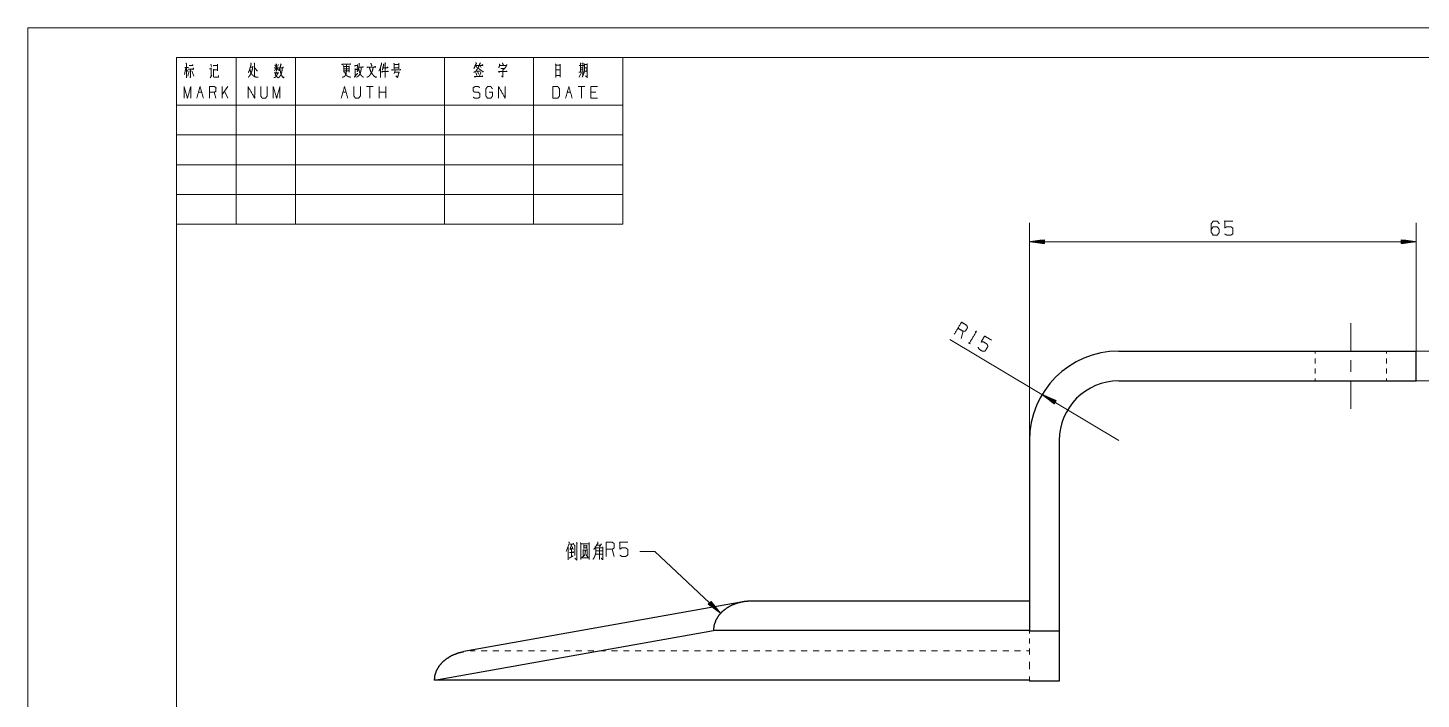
# Paper-space layout 'SHT2' of a CAD drawing. Header units: millimetres. Extents: x 0 to 420, y 0 to 297.
# Drawn here: x 0 to 234.2, y 184.2 to 297 of the extents above; entities that cross this region are included whole.
import ezdxf

# ---------------------------------------------------------------- set-up
doc = ezdxf.new("R2010")
doc.units = ezdxf.units.MM
doc.layers.add('101', color=7, linetype='Continuous', true_color=0xffffff)

psp = doc.layouts.new('SHT2')

# ---------------------------------------------------------------- linework, layer by layer
at = {"layer": '101', "color": 133, "linetype": 'Continuous', "lineweight": 18}
for p, q in [((0, 297), (0, 0)), ((420, 297), (0, 297)), ((415, 292), (25, 292)), ((25, 292), (100, 292)), ((25, 292), (100, 292)), ((25, 292), (100, 292)), ((25, 292), (25, 5)), ((25, 292), (25, 264)), ((35, 292), (35, 264)), ((45, 292), (45, 264)), ((70, 292), (70, 264)), ((85, 292), (85, 264)), ((100, 292), (100, 264)), ((25, 284), (100, 284)), ((25, 279), (100, 279)), ((25, 274), (100, 274)), ((25, 269), (100, 269)), ((25, 264), (100, 264))]:
    psp.add_line(p, q, dxfattribs=at)
at = {"layer": '101', "color": 72, "linetype": 'Continuous', "lineweight": 18}
for p, q in [((30.74, 290.88), (30.87, 290.49)), ((37.42, 290.41), (37.77, 290.41)), ((41.53, 290.78), (41.66, 290.49)), ((42.14, 290.82), (41.95, 290.49)), ((53.11, 290.49), (53.99, 290.49)), ((54.01, 290.63), (54.01, 289.56)), ((55.4, 290.82), (55.37, 289.89)), ((61.56, 290.86), (62.32, 290.86)), ((62.33, 291.05), (62.33, 290.09)), ((76.04, 290.67), (76.21, 290.34)), ((93.22, 291.13), (93.33, 290.98)), ((26.57, 290.3), (26.35, 289.18)), ((26.36, 290.36), (26.98, 290.36)), ((26.69, 290.14), (26.91, 289.66)), ((27.11, 289.78), (26.88, 288.91)), ((27.56, 289.76), (27.87, 288.87)), ((30.65, 288.62), (30.93, 289.08)), ((31.13, 290.07), (31.22, 289.97)), ((41.4, 289.47), (42.16, 289.47)), ((41.69, 290.2), (41.43, 289.78)), ((41.88, 290.18), (42.11, 289.91)), ((53.1, 289.76), (53.98, 289.76)), ((53.11, 290.14), (53.98, 290.14)), ((55, 290.16), (55, 288.89)), ((55.02, 290.01), (55.35, 290.01)), ((59.27, 290.28), (59.27, 288.65)), ((61.56, 290.28), (62.32, 290.28)), ((61.73, 289.91), (61.56, 289.33)), ((61.6, 289.56), (62.33, 289.56)), ((75.31, 289.52), (75.48, 289.02)), ((75.35, 289.72), (76.07, 289.72)), ((75.6, 289.62), (75.76, 289.2)), ((76.13, 289.56), (75.92, 288.89)), ((92.92, 289.33), (92.65, 288.71)), ((92.86, 289.95), (93.25, 289.95)), ((93.18, 289.37), (93.28, 289.04)), ((93.75, 288.94), (94, 288.69)), ((28.66, 286.17), (29.22, 286.17)), ((31.62, 285.18), (31.34, 286.17)), ((32.63, 285.18), (32.63, 287.14)), ((33.59, 287.14), (32.63, 285.78)), ((33.59, 285.18), (33.04, 286.36)), ((52.94, 286.17), (53.49, 286.17)), ((58.02, 287.14), (56.9, 287.14)), ((57.46, 287.14), (57.46, 285.18)), ((59.02, 285.18), (59.02, 287.14)), ((60.14, 286.17), (59.02, 286.17)), ((60.14, 285.18), (60.14, 287.14)), ((90.65, 286.17), (91.2, 286.17)), ((93.6, 287.14), (92.49, 287.14)), ((93.05, 287.14), (93.05, 285.18)), ((95.45, 286.17), (94.61, 286.17)), ((156.85, 244.82), (157.18, 246.02)), ((158.04, 244.1), (158.41, 243.88)), ((90.81, 209.79), (90.81, 207.61)), ((91.37, 209.41), (91.37, 208.14)), ((91.5, 209.84), (91.67, 209.34)), ((92.13, 210.51), (92.38, 210.44)), ((95.48, 208.56), (96.6, 208.56)), ((95.52, 209.11), (96.62, 209.11)), ((95.63, 210.09), (96.31, 210.09)), ((96.4, 210.29), (96.07, 209.81)), ((98.56, 208.19), (98.22, 209.39)), ((91, 207.89), (91.66, 208.31))]:
    psp.add_line(p, q, dxfattribs=at)
at = {"layer": '101', "color": 22, "linetype": 'Continuous', "lineweight": 18}
for p, q in [((168.34, 227.68), (168.34, 264.25)), ((233.34, 242.68), (233.34, 264.25)), ((170.88, 261.41), (168.34, 261.07)), ((168.34, 261.07), (170.88, 260.74)), ((168.34, 261.07), (233.34, 261.07)), ((170.88, 261.1), (168.53, 261.1)), ((170.88, 261.05), (168.53, 261.05)), ((170.88, 261.15), (168.92, 261.15)), ((170.88, 261), (168.92, 261)), ((170.88, 261.2), (169.31, 261.2)), ((170.88, 260.95), (169.31, 260.95)), ((170.88, 261.25), (169.69, 261.25)), ((170.88, 260.9), (169.69, 260.9)), ((170.88, 261.3), (170.08, 261.3)), ((170.88, 260.84), (170.08, 260.84)), ((170.88, 261.35), (170.46, 261.35)), ((170.88, 260.79), (170.46, 260.79)), ((170.88, 261.4), (170.85, 261.4)), ((170.88, 261.4), (170.85, 261.4)), ((170.88, 260.74), (170.85, 260.74)), ((170.88, 260.74), (170.85, 260.74)), ((170.88, 260.74), (170.88, 261.41)), ((230.8, 261.41), (230.8, 260.74)), ((233.34, 261.07), (230.8, 261.41)), ((230.8, 261.4), (230.83, 261.4)), ((230.8, 261.4), (230.83, 261.4)), ((230.8, 261.35), (231.22, 261.35)), ((230.8, 261.3), (231.6, 261.3)), ((230.8, 261.25), (231.99, 261.25)), ((230.8, 261.2), (232.38, 261.2)), ((230.8, 261.15), (232.76, 261.15)), ((230.8, 261.1), (233.15, 261.1)), ((230.8, 260.74), (233.34, 261.07)), ((230.8, 261.05), (233.15, 261.05)), ((230.8, 261), (232.76, 261)), ((230.8, 260.95), (232.38, 260.95)), ((230.8, 260.9), (231.99, 260.9)), ((230.8, 260.84), (231.6, 260.84)), ((230.8, 260.79), (231.22, 260.79)), ((230.8, 260.74), (230.83, 260.74)), ((230.8, 260.74), (230.83, 260.74)), ((183.34, 227.68), (154.98, 244.66)), ((233.34, 242.68), (248.01, 242.68)), ((233.34, 237.68), (248.01, 237.68)), ((172.82, 234.37), (170.47, 235.39)), ((170.47, 235.39), (172.48, 233.8)), ((172.64, 234.06), (170.62, 235.27)), ((172.66, 234.1), (170.65, 235.31)), ((172.61, 234.02), (170.93, 235.02)), ((172.69, 234.15), (171.01, 235.15)), ((172.58, 233.97), (171.23, 234.78)), ((172.72, 234.19), (171.36, 235)), ((172.56, 233.93), (171.54, 234.54)), ((172.74, 234.23), (171.72, 234.85)), ((172.53, 233.89), (171.84, 234.3)), ((172.77, 234.28), (172.08, 234.69)), ((172.79, 234.32), (172.44, 234.54)), ((172.48, 233.8), (172.82, 234.37)), ((172.82, 234.37), (172.79, 234.38)), ((172.82, 234.37), (172.79, 234.38)), ((172.51, 233.84), (172.15, 234.06)), ((172.48, 233.8), (172.45, 233.82)), ((172.48, 233.8), (172.45, 233.82)), ((102.86, 209), (105.4, 209)), ((105.4, 209), (116.44, 198.65)), ((114.82, 200.63), (114.36, 200.15)), ((114.36, 200.15), (114.39, 200.13)), ((114.36, 200.15), (114.39, 200.13)), ((114.36, 200.15), (116.44, 198.65)), ((114.4, 200.19), (114.7, 199.9)), ((114.43, 200.22), (115.02, 199.67)), ((114.47, 200.26), (115.33, 199.45)), ((114.5, 200.3), (115.65, 199.22)), ((114.54, 200.33), (115.97, 198.99)), ((114.57, 200.37), (116.28, 198.77)), ((114.61, 200.41), (116.32, 198.8)), ((114.64, 200.45), (116.07, 199.1)), ((114.67, 200.48), (115.82, 199.41)), ((114.71, 200.52), (115.58, 199.71)), ((114.74, 200.56), (115.33, 200.01)), ((114.78, 200.59), (115.08, 200.31)), ((114.81, 200.63), (114.84, 200.61)), ((114.81, 200.63), (114.84, 200.61)), ((116.44, 198.65), (114.82, 200.63))]:
    psp.add_line(p, q, dxfattribs=at)
at = {"layer": '101', "color": 72, "linetype": 'Continuous', "lineweight": 25}
for p, q in [((183.34, 242.68), (233.34, 242.68)), ((233.34, 237.68), (233.34, 242.68)), ((183.34, 237.68), (233.34, 237.68)), ((168.34, 227.68), (168.34, 200.68)), ((173.34, 227.68), (173.34, 195.63)), ((120.15, 200.56), (73.27, 192.21)), ((168.34, 200.68), (121.56, 200.68)), ((168.34, 200.68), (168.34, 195.73)), ((68.34, 187.38), (115.22, 195.73)), ((168.34, 195.73), (115.22, 195.73)), ((168.34, 195.63), (168.34, 195.73)), ((173.34, 195.63), (168.34, 195.63)), ((173.34, 195.63), (173.34, 187.2)), ((168.34, 187.38), (68.34, 187.38)), ((168.34, 187.38), (168.34, 187.2)), ((173.34, 187.2), (168.34, 187.2))]:
    psp.add_line(p, q, dxfattribs=at)
at = {"layer": '101', "color": 53, "linetype": 'Continuous', "lineweight": 18}
for p, q in [((216.34, 242.68), (216.34, 242.26)), ((216.34, 241.43), (216.34, 240.6)), ((228.34, 242.26), (228.34, 242.68)), ((228.34, 240.6), (228.34, 241.43)), ((216.34, 239.76), (216.34, 238.93)), ((228.34, 238.93), (228.34, 239.76)), ((216.34, 238.1), (216.34, 237.68)), ((228.34, 237.68), (228.34, 238.1)), ((168.34, 195.22), (168.34, 195.63)), ((168.34, 193.57), (168.34, 194.39)), ((73.27, 192.21), (73.63, 192.24)), ((74.33, 192.3), (74.69, 192.33)), ((75.18, 192.33), (74.69, 192.33)), ((77.18, 192.33), (76.18, 192.33)), ((79.17, 192.33), (78.17, 192.33)), ((81.16, 192.33), (80.17, 192.33)), ((83.15, 192.33), (82.16, 192.33)), ((85.15, 192.33), (84.15, 192.33)), ((87.14, 192.33), (86.14, 192.33)), ((89.13, 192.33), (88.14, 192.33)), ((91.12, 192.33), (90.13, 192.33)), ((93.12, 192.33), (92.12, 192.33)), ((95.11, 192.33), (94.11, 192.33)), ((97.1, 192.33), (96.11, 192.33)), ((99.1, 192.33), (98.1, 192.33)), ((101.09, 192.33), (100.09, 192.33)), ((103.08, 192.33), (102.08, 192.33)), ((105.07, 192.33), (104.08, 192.33)), ((107.07, 192.33), (106.07, 192.33)), ((109.06, 192.33), (108.06, 192.33)), ((111.05, 192.33), (110.06, 192.33)), ((113.04, 192.33), (112.05, 192.33)), ((115.04, 192.33), (114.04, 192.33)), ((117.03, 192.33), (116.03, 192.33)), ((119.02, 192.33), (118.03, 192.33)), ((121.01, 192.33), (120.02, 192.33)), ((123.01, 192.33), (122.01, 192.33)), ((125, 192.33), (124, 192.33)), ((126.99, 192.33), (126, 192.33)), ((128.99, 192.33), (127.99, 192.33)), ((130.98, 192.33), (129.98, 192.33)), ((132.97, 192.33), (131.97, 192.33)), ((134.96, 192.33), (133.97, 192.33)), ((136.96, 192.33), (135.96, 192.33)), ((138.95, 192.33), (137.95, 192.33)), ((140.94, 192.33), (139.95, 192.33)), ((142.93, 192.33), (141.94, 192.33)), ((144.93, 192.33), (143.93, 192.33)), ((146.92, 192.33), (145.92, 192.33)), ((148.91, 192.33), (147.92, 192.33)), ((150.9, 192.33), (149.91, 192.33)), ((152.9, 192.33), (151.9, 192.33)), ((154.89, 192.33), (153.89, 192.33)), ((156.88, 192.33), (155.89, 192.33)), ((158.88, 192.33), (157.88, 192.33)), ((160.87, 192.33), (159.87, 192.33)), ((162.86, 192.33), (161.86, 192.33)), ((164.85, 192.33), (163.86, 192.33)), ((166.85, 192.33), (165.85, 192.33)), ((168.34, 192.33), (167.84, 192.33)), ((168.34, 192.33), (168.34, 192.74)), ((168.34, 192.33), (168.34, 191.71)), ((168.34, 190.47), (168.34, 189.24)), ((168.34, 188), (168.34, 187.38))]:
    psp.add_line(p, q, dxfattribs=at)
at = {"layer": '101', "color": 151, "linetype": 'Continuous', "lineweight": 18}
psp.add_line((222.34, 239.18), (222.34, 241.18), dxfattribs=at)
at = {"layer": '101', "color": 72, "linetype": 'Continuous', "lineweight": 25}
for radius in [15, 10]:
    psp.add_arc((183.34, 227.68), radius, 90, 180, dxfattribs=at)
at = {"layer": '101', "color": 72, "linetype": 'Continuous', "lineweight": 18}
for points, knots in [([(26.57, 291.07), (26.67, 290.94), (26.67, 288.6)], [0, 0, 0.064393, 1, 1]), ([(27.1, 290.69), (27.73, 290.69), (27.68, 290.82), (27.64, 290.74)], [0, 0, 0.736257, 0.890366, 1, 1]), ([(31.28, 290.69), (31.21, 290.63), (31.15, 290.69), (31.88, 290.69), (31.88, 290.88), (31.88, 289.78), (31.88, 289.97), (31.22, 289.97), (31.22, 288.83), (31.24, 288.75), (31.35, 288.71), (32.04, 288.71), (32.04, 289.02)], [0, 0, 0.017819, 0.033666, 0.169515, 0.204099, 0.407776, 0.442364, 0.564628, 0.775991, 0.791603, 0.814658, 0.942357, 1, 1]), ([(37.8, 290.55), (37.71, 289.95), (37.65, 289.76), (37.62, 289.62), (37.53, 289.47), (37.46, 289.31), (37.42, 289.18), (37.31, 289.02), (37.23, 288.89), (37.04, 288.71)], [0, 0, 0.296659, 0.392137, 0.46442, 0.547267, 0.635799, 0.700206, 0.795426, 0.869797, 1, 1]), ([(37.46, 291.13), (37.53, 290.94), (37.46, 290.67), (37.43, 290.53), (37.37, 290.34), (37.31, 290.14), (37.26, 289.95), (37.21, 289.78), (37.14, 289.66), (37.05, 289.52)], [0, 0, 0.116545, 0.278927, 0.365002, 0.478708, 0.603961, 0.717668, 0.817418, 0.901357, 1, 1]), ([(38.05, 291.11), (38.1, 290.96), (38.1, 288.87)], [0, 0, 0.06955, 1, 1]), ([(38.08, 290.38), (38.56, 289.72), (38.56, 289.91)], [0, 0, 0.814818, 1, 1]), ([(41.73, 290.94), (41.86, 290.88), (41.81, 290.92), (41.81, 289.76), (41.81, 290.3), (41.4, 290.3), (42.22, 290.3)], [0, 0, 0.046318, 0.069123, 0.437816, 0.608997, 0.739331, 1, 1]), ([(42.46, 290.96), (42.6, 290.82), (42.55, 290.86), (42.22, 289.8)], [0, 0, 0.143537, 0.187773, 1, 1]), ([(42.44, 290.28), (42.93, 290.28), (42.9, 290.45), (42.85, 290.34)], [0, 0, 0.634119, 0.848445, 1, 1]), ([(52.91, 290.86), (52.88, 290.76), (52.79, 290.88), (54.27, 290.88), (54.2, 290.98), (54.14, 290.88)], [0, 0, 0.054227, 0.130909, 0.87613, 0.940043, 1, 1]), ([(53.57, 290.88), (53.57, 289.72), (53.52, 289.58), (53.51, 289.41), (53.45, 289.2), (53.38, 289.04), (53.29, 288.91), (53.16, 288.81), (53.03, 288.75), (52.82, 288.73)], [0, 0, 0.455623, 0.515134, 0.580482, 0.665033, 0.736192, 0.79598, 0.861823, 0.919058, 1, 1]), ([(53.01, 290.63), (53.1, 290.49), (53.1, 289.58)], [0, 0, 0.156848, 1, 1]), ([(55.06, 290.65), (54.99, 290.57), (54.93, 290.65), (55.37, 290.65)], [0, 0, 0.169755, 0.325542, 1, 1]), ([(55.67, 291.05), (55.72, 290.96), (55.63, 290.41), (55.51, 289.99), (55.47, 289.85), (55.35, 289.62)], [0, 0, 0.062603, 0.440485, 0.727862, 0.828992, 1, 1]), ([(55.67, 290.38), (56.38, 290.38), (56.29, 290.49), (56.17, 290.36)], [0, 0, 0.696293, 0.830826, 1, 1]), ([(57.14, 290.45), (57.05, 290.34), (57.01, 290.38), (58.48, 290.38), (58.38, 290.55), (58.28, 290.41)], [0, 0, 0.066333, 0.095822, 0.818123, 0.913284, 1, 1]), ([(58.04, 290.41), (57.97, 290.01), (57.83, 289.6), (57.56, 289.16), (57.33, 288.87), (56.99, 288.69)], [0, 0, 0.190069, 0.398701, 0.640199, 0.817216, 1, 1]), ([(57.64, 291.07), (57.81, 290.65), (57.83, 290.76), (57.75, 290.55)], [0, 0, 0.581176, 0.716263, 1, 1]), ([(59.43, 291.13), (59.46, 290.98), (59.26, 290.34), (59.19, 290.09), (59.1, 289.95), (59, 289.76)], [0, 0, 0.101083, 0.561706, 0.738774, 0.854629, 1, 1]), ([(59.74, 290.92), (59.84, 290.69), (59.79, 290.78), (59.58, 289.91)], [0, 0, 0.200658, 0.282145, 1, 1]), ([(59.68, 290.3), (60.5, 290.3), (60.44, 290.45), (60.37, 290.3)], [0, 0, 0.720068, 0.857376, 1, 1]), ([(60.01, 291.13), (60.12, 290.98), (60.06, 291.05), (60.06, 288.65)], [0, 0, 0.069697, 0.101625, 1, 1]), ([(61.5, 291.07), (61.57, 290.98), (61.57, 290.14)], [0, 0, 0.115189, 1, 1]), ([(75.94, 291.15), (76.05, 291.03), (76.01, 291.05), (75.72, 290.38), (75.58, 290.14), (75.44, 289.95), (75.28, 289.72), (74.96, 289.52)], [0, 0, 0.080396, 0.103261, 0.444362, 0.576789, 0.688375, 0.819716, 1, 1]), ([(75.29, 291.17), (75.39, 291.03), (75.37, 291.07), (74.97, 290.16), (75.2, 290.69), (75.72, 290.69), (75.31, 290.69), (75.45, 290.34)], [0, 0, 0.057042, 0.07334, 0.392466, 0.581127, 0.745774, 0.87749, 1, 1]), ([(75.89, 290.69), (76.48, 290.69), (76.4, 290.84), (76.33, 290.74)], [0, 0, 0.669422, 0.855054, 1, 1]), ([(79.24, 290.92), (79.36, 290.69), (79.33, 290.78), (79.15, 290.28)], [0, 0, 0.294025, 0.394866, 1, 1]), ([(79.32, 290.67), (80.43, 290.67), (80.5, 290.84), (80.28, 290.36)], [0, 0, 0.611939, 0.711554, 1, 1]), ([(79.77, 291.11), (79.89, 290.82), (79.93, 290.86), (79.89, 290.76)], [0, 0, 0.644011, 0.768354, 1, 1]), ([(88.67, 290.94), (88.75, 290.78), (88.75, 288.69), (88.75, 289.02), (89.45, 289.02), (89.45, 288.71), (89.45, 290.88), (89.45, 290.76), (88.76, 290.76), (88.76, 289.95), (89.46, 289.95)], [0, 0, 0.022322, 0.280074, 0.320905, 0.407511, 0.44579, 0.713751, 0.729062, 0.813864, 0.913394, 1, 1]), ([(92.86, 291.13), (92.97, 290.98), (92.9, 291.07), (92.9, 289.56), (92.62, 289.56), (93.47, 289.56), (93.25, 289.56), (93.25, 291.07), (93.25, 290.67), (92.64, 290.67), (93.43, 290.67), (93.25, 290.67), (93.25, 290.26), (92.87, 290.26)], [0, 0, 0.025061, 0.039924, 0.243199, 0.280605, 0.39479, 0.42432, 0.627595, 0.680502, 0.763188, 0.869498, 0.893122, 0.948813, 1, 1]), ([(93.49, 291.03), (93.53, 290.88), (93.53, 289.7), (93.47, 289.43), (93.34, 289.12), (93.25, 288.87), (93.14, 288.69)], [0, 0, 0.062372, 0.548434, 0.661879, 0.800828, 0.909362, 1, 1]), ([(93.53, 290.86), (94, 290.86), (94, 290.98), (94, 288.62), (94, 290.28), (93.56, 290.28), (93.97, 290.28), (93.97, 289.7), (93.56, 289.7)], [0, 0, 0.072646, 0.091913, 0.457973, 0.714856, 0.782961, 0.846526, 0.936435, 1, 1]), ([(26.92, 290.07), (27.87, 290.07), (27.81, 290.24), (27.74, 290.09)], [0, 0, 0.737857, 0.874089, 1, 1]), ([(27.36, 290.07), (27.36, 288.65), (27.2, 288.73)], [0, 0, 0.887515, 1, 1]), ([(30.55, 290.14), (30.8, 290.14), (30.8, 290.26), (30.8, 288.81)], [0, 0, 0.136549, 0.204721, 1, 1]), ([(37.31, 290.01), (37.37, 289.87), (37.42, 289.7), (37.45, 289.56), (37.59, 289.27), (37.67, 289.18), (37.87, 288.98), (37.99, 288.87), (38.13, 288.79), (38.34, 288.73), (38.53, 288.73), (38.68, 288.71)], [0, 0, 0.075191, 0.157626, 0.228751, 0.384956, 0.438117, 0.578248, 0.65344, 0.734339, 0.837348, 0.928887, 1, 1]), ([(42.01, 289.41), (41.89, 289.16), (41.82, 288.98), (41.69, 288.79), (41.56, 288.69), (41.34, 288.65)], [0, 0, 0.251055, 0.434029, 0.64262, 0.795766, 1, 1]), ([(41.76, 289.68), (41.59, 289.1), (42.03, 288.62)], [0, 0, 0.483237, 1, 1]), ([(42.73, 290.2), (42.73, 289.95), (42.7, 289.68), (42.63, 289.39), (42.51, 289.1), (42.38, 288.89), (42.23, 288.71), (42.03, 288.58)], [0, 0, 0.134106, 0.280228, 0.441583, 0.610314, 0.742762, 0.870657, 1, 1]), ([(42.38, 290.01), (42.42, 289.8), (42.46, 289.56), (42.55, 289.27), (42.67, 288.98), (42.8, 288.75), (42.99, 288.6), (43.04, 288.75)], [0, 0, 0.122124, 0.267694, 0.442444, 0.622807, 0.774615, 0.912625, 1, 1]), ([(53.22, 289.6), (53.29, 289.43), (53.38, 289.29), (53.48, 289.16), (53.55, 289.04), (53.63, 288.94), (53.76, 288.87), (53.9, 288.79), (54.07, 288.75), (54.26, 288.71)], [0, 0, 0.124249, 0.240531, 0.35103, 0.449957, 0.536949, 0.636896, 0.752292, 0.866372, 1, 1]), ([(55.03, 288.89), (54.94, 288.71), (54.88, 288.73), (55.41, 289.37)], [0, 0, 0.187521, 0.244051, 1, 1]), ([(56.04, 290.36), (56.03, 290.16), (56, 289.95), (55.97, 289.72), (55.91, 289.52), (55.84, 289.33), (55.75, 289.18), (55.65, 289.02), (55.54, 288.91), (55.41, 288.81), (55.21, 288.71)], [0, 0, 0.105429, 0.211651, 0.328282, 0.437572, 0.539265, 0.625346, 0.724284, 0.79827, 0.883378, 1, 1]), ([(55.62, 290.18), (55.65, 289.99), (55.69, 289.8), (55.72, 289.6), (55.81, 289.43), (55.88, 289.29), (55.95, 289.12), (56.06, 288.98), (56.2, 288.83), (56.39, 288.73)], [0, 0, 0.109654, 0.220947, 0.342501, 0.451483, 0.545868, 0.651144, 0.754315, 0.874064, 1, 1]), ([(57.42, 290.3), (57.49, 290.07), (57.66, 289.58), (57.94, 289.18), (58.25, 288.83), (58.53, 288.71), (58.59, 288.79), (58.48, 288.62)], [0, 0, 0.103286, 0.330833, 0.538837, 0.740597, 0.872112, 0.915905, 1, 1]), ([(59.58, 289.66), (59.55, 289.52), (59.48, 289.66), (60.58, 289.66), (60.5, 289.78), (60.47, 289.68)], [0, 0, 0.08907, 0.186879, 0.848313, 0.935185, 1, 1]), ([(61.28, 289.91), (61.23, 289.85), (61.15, 289.95), (62.68, 289.95), (62.6, 290.01), (62.49, 289.91)], [0, 0, 0.038001, 0.105809, 0.873511, 0.927246, 1, 1]), ([(62.4, 289.62), (62.13, 288.65), (61.85, 288.94)], [0, 0, 0.71586, 1, 1]), ([(75.23, 288.81), (75.12, 288.71), (75.07, 288.81), (76.46, 288.81), (76.39, 288.94), (76.29, 288.79)], [0, 0, 0.078897, 0.135659, 0.837617, 0.910404, 1, 1]), ([(75.66, 290.26), (75.85, 290.09), (76.04, 289.97), (76.18, 289.87), (76.39, 289.7), (76.58, 289.68), (76.42, 289.6)], [0, 0, 0.194845, 0.370351, 0.508814, 0.712321, 0.860156, 1, 1]), ([(79.33, 289.68), (79.21, 289.52), (79.13, 289.66), (80.57, 289.66), (80.44, 289.76), (80.37, 289.68)], [0, 0, 0.096613, 0.17732, 0.867547, 0.947356, 1, 1]), ([(79.48, 290.2), (80.15, 290.2), (80.21, 290.26), (79.87, 289.89), (79.77, 289.97), (79.84, 289.89), (79.84, 288.73), (79.62, 288.87)], [0, 0, 0.230144, 0.259318, 0.430979, 0.476011, 0.513789, 0.910079, 1, 1]), ([(26.26, 285.18), (26.26, 287.14), (26.82, 285.18), (27.37, 287.14), (27.37, 285.18)], [0, 0, 0.245192, 0.5, 0.754808, 1, 1]), ([(30.51, 285.18), (30.51, 287.14), (31.34, 287.14), (31.62, 286.96), (31.62, 286.36), (31.34, 286.17), (30.51, 286.17)], [0, 0, 0.400952, 0.571035, 0.639278, 0.761676, 0.829917, 1, 1]), ([(37.01, 285.18), (37.01, 287.14), (38.12, 285.18), (38.12, 287.14)], [0, 0, 0.317574, 0.682426, 1, 1]), ([(39.13, 287.14), (39.13, 285.57), (39.39, 285.18), (39.95, 285.18), (40.24, 285.57), (40.24, 287.14)], [0, 0, 0.337152, 0.438599, 0.557781, 0.662848, 1, 1]), ([(41.25, 285.18), (41.25, 287.14), (41.81, 285.18), (42.36, 287.14), (42.36, 285.18)], [0, 0, 0.245192, 0.5, 0.754808, 1, 1]), ([(54.78, 287.14), (54.78, 285.57), (55.05, 285.18), (55.6, 285.18), (55.89, 285.57), (55.89, 287.14)], [0, 0, 0.337152, 0.438599, 0.557781, 0.662848, 1, 1]), ([(74.85, 285.36), (75.13, 285.18), (75.7, 285.18), (75.98, 285.39), (75.98, 285.97), (75.7, 286.17), (75.15, 286.17), (74.85, 286.36), (74.85, 286.96), (75.15, 287.14), (75.7, 287.14), (75.98, 286.96)], [0, 0, 0.068035, 0.184054, 0.254521, 0.372333, 0.442799, 0.555843, 0.626367, 0.748393, 0.81892, 0.931964, 1, 1]), ([(77.55, 286.17), (78.1, 286.17), (78.1, 285.57), (77.82, 285.18), (77.25, 285.18), (76.97, 285.57), (76.97, 286.75), (77.27, 287.14), (77.81, 287.14), (78.09, 286.75)], [0, 0, 0.103295, 0.214797, 0.304261, 0.410274, 0.499739, 0.718892, 0.809956, 0.910533, 1, 1]), ([(79.11, 285.18), (79.11, 287.14), (80.22, 285.18), (80.22, 287.14)], [0, 0, 0.317574, 0.682426, 1, 1]), ([(88.25, 285.18), (89.07, 285.18), (89.36, 285.57), (89.36, 286.75), (89.07, 287.14), (88.25, 287.14), (88.25, 285.18)], [0, 0, 0.142133, 0.227159, 0.431787, 0.516817, 0.65895, 1, 1]), ([(90.37, 285.18), (90.93, 287.14), (91.48, 285.18)], [0, 0, 0.5, 1, 1]), ([(95.73, 285.18), (94.61, 285.18), (94.61, 287.14), (95.73, 287.14)], [0, 0, 0.265389, 0.734611, 1, 1]), ([(198.9, 263.12), (199.22, 263.59), (199.91, 263.59), (200.24, 263.12), (200.24, 262.64), (199.91, 262.17), (199.22, 262.17), (198.9, 262.64), (198.9, 264.07), (199.22, 264.54), (199.91, 264.54), (200.24, 264.07)], [0, 0, 0.076962, 0.16976, 0.248072, 0.312019, 0.390331, 0.483129, 0.560091, 0.751928, 0.82889, 0.921688, 1, 1]), ([(201.16, 262.39), (201.49, 262.17), (202.18, 262.17), (202.52, 262.39), (202.52, 263.34), (202.18, 263.59), (201.49, 263.59), (201.16, 263.37), (201.16, 264.54), (202.52, 264.54)], [0, 0, 0.062227, 0.168342, 0.230572, 0.376816, 0.441266, 0.547382, 0.609608, 0.79049, 1, 1]), ([(155.7, 245.51), (156.92, 247.54), (157.78, 247.03), (157.95, 246.66), (157.58, 246.04), (157.18, 246.02), (156.31, 246.53)], [0, 0, 0.40095, 0.571032, 0.639276, 0.761672, 0.829915, 1, 1]), ([(159.22, 245.93), (159.45, 246.03), (158.23, 243.99)], [0, 0, 0.093492, 1, 1]), ([(159.7, 243.37), (159.88, 243), (160.47, 242.65), (160.87, 242.67), (161.36, 243.48), (161.2, 243.87), (160.61, 244.23), (160.2, 244.21), (160.81, 245.21), (161.98, 244.51)], [0, 0, 0.062226, 0.168343, 0.230572, 0.376816, 0.441265, 0.547381, 0.609609, 0.79049, 1, 1]), ([(90.47, 209.01), (91.02, 210.44), (90.93, 210.59), (90.91, 210.61)], [0, 0, 0.881765, 0.982322, 1, 1]), ([(91.05, 208.84), (91.73, 208.84), (91.62, 208.99), (91.55, 208.84)], [0, 0, 0.657711, 0.837607, 1, 1]), ([(91.39, 210.19), (91.13, 209.36), (91.59, 209.56)], [0, 0, 0.633571, 1, 1]), ([(91.14, 210.24), (91.74, 210.24), (91.67, 210.36), (91.59, 210.24)], [0, 0, 0.669481, 0.829462, 1, 1]), ([(91.81, 210.14), (91.92, 210.04), (91.92, 208.36)], [0, 0, 0.080057, 1, 1]), ([(92.26, 210.44), (92.26, 207.59), (91.92, 207.89)], [0, 0, 0.863557, 1, 1]), ([(92.85, 210.49), (92.96, 210.31), (92.96, 207.66), (92.96, 207.94), (94.34, 207.94), (94.34, 207.66), (94.34, 210.49), (94.34, 210.29), (92.96, 210.29)], [0, 0, 0.022273, 0.310727, 0.340661, 0.490727, 0.520661, 0.828163, 0.849934, 1, 1]), ([(93.6, 209.11), (93.76, 209.09), (93.68, 209.09), (93.67, 208.76), (93.61, 208.49), (93.46, 208.26), (93.1, 208.04)], [0, 0, 0.105121, 0.151276, 0.363751, 0.546577, 0.726459, 1, 1]), ([(93.33, 208.36), (93.33, 209.36), (93.33, 209.24), (93.99, 209.24), (93.99, 209.44), (93.99, 208.41)], [0, 0, 0.332895, 0.374505, 0.592211, 0.658785, 1, 1]), ([(93.42, 210.14), (93.42, 209.49), (93.42, 209.61), (93.93, 209.61), (93.93, 209.49), (93.93, 210.09), (93.93, 209.96), (93.44, 209.96)], [0, 0, 0.24692, 0.294402, 0.489113, 0.536595, 0.764521, 0.812003, 1, 1]), ([(93.79, 208.44), (94.09, 208.14), (94.11, 208.19), (94.04, 208.06)], [0, 0, 0.68347, 0.768838, 1, 1]), ([(95.34, 209.79), (95.47, 209.61), (95.47, 209.11), (95.45, 208.89), (95.43, 208.74), (95.38, 208.51), (95.31, 208.29), (95.22, 208.06), (95.13, 207.91), (94.99, 207.69)], [0, 0, 0.095693, 0.318946, 0.419718, 0.487151, 0.590367, 0.695672, 0.803607, 0.881346, 1, 1]), ([(95.77, 210.64), (95.82, 210.44), (95.11, 209.31)], [0, 0, 0.134745, 1, 1]), ([(95.48, 209.61), (96.65, 209.61), (96.65, 209.81), (96.65, 207.61), (96.37, 207.89)], [0, 0, 0.294507, 0.345001, 0.900413, 1, 1]), ([(96.01, 209.59), (96.1, 209.61), (96.1, 207.69)], [0, 0, 0.045538, 1, 1]), ([(97.21, 208.19), (97.21, 210.56), (98.22, 210.56), (98.56, 210.34), (98.56, 209.61), (98.22, 209.39), (97.21, 209.39)], [0, 0, 0.40095, 0.571034, 0.639277, 0.761673, 0.829916, 1, 1]), ([(99.47, 208.41), (99.81, 208.19), (100.5, 208.19), (100.83, 208.41), (100.83, 209.36), (100.5, 209.61), (99.81, 209.61), (99.47, 209.39), (99.47, 210.56), (100.83, 210.56)], [0, 0, 0.062228, 0.168344, 0.230572, 0.376816, 0.441265, 0.54738, 0.609608, 0.79049, 1, 1])]:
    psp.add_open_spline(points, degree=1, knots=knots, dxfattribs=at)
for points in [[(28.38, 285.18), (28.94, 287.14), (29.5, 285.18)], [(52.66, 285.18), (53.22, 287.14), (53.77, 285.18)]]:
    psp.add_open_spline(points, degree=1, dxfattribs=at)
at = {"layer": '101', "color": 151, "linetype": 'Continuous', "lineweight": 18}
for points, knots in [([(222.34, 242.77), (222.34, 244.18), (222.34, 247.36)], [0, 0, 0.307403, 1, 1]), ([(222.34, 233.01), (222.34, 234.59), (222.34, 237.59)], [0, 0, 0.346298, 1, 1])]:
    psp.add_open_spline(points, degree=1, knots=knots, dxfattribs=at)
at = {"layer": '101', "color": 72, "linetype": 'Continuous', "lineweight": 25}
for points, knots in [([(121.56, 200.68), (120.46, 200.61), (119.39, 200.38), (118.39, 200.02), (117.48, 199.52), (116.7, 198.91), (116.07, 198.21), (115.6, 197.42), (115.31, 196.59), (115.22, 195.73)], [0, 0, 0.124162, 0.246868, 0.366794, 0.482866, 0.594395, 0.701186, 0.803633, 0.902731, 1, 1]), ([(68.34, 187.38), (68.43, 188.21), (68.7, 189.02), (69.13, 189.77), (69.72, 190.47), (70.46, 191.07), (71.31, 191.57), (72.26, 191.95), (73.27, 192.21)], [0, 0, 0.111566, 0.225089, 0.342213, 0.46406, 0.591129, 0.723305, 0.859949, 1, 1])]:
    psp.add_open_spline(points, degree=1, knots=knots, dxfattribs=at)

doc.saveas('drawing.dxf')
